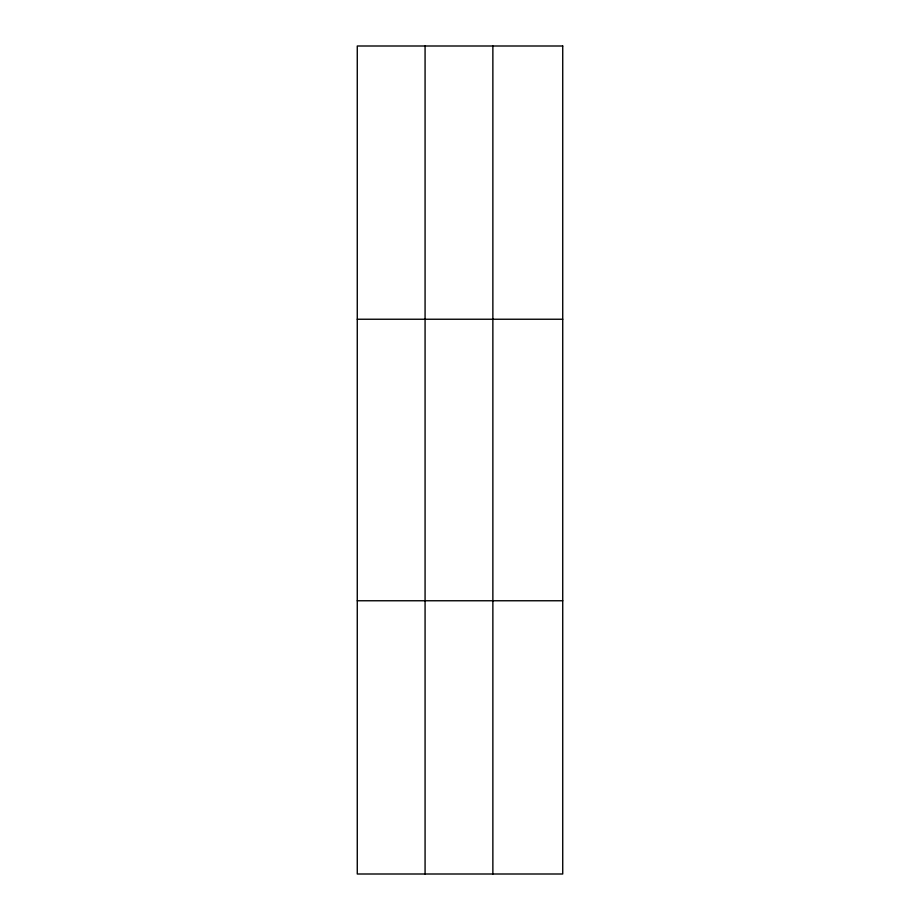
<?xml version="1.0" encoding="UTF-8"?>
<svg xmlns="http://www.w3.org/2000/svg" width="920" height="920" viewBox="0 0 920 920"><rect width="100%" height="100%" fill="white"/><g stroke="black" fill="none" stroke-linecap="round" stroke-linejoin="round"><path stroke-width="1.38" d="M425.074 46L425.074 874M492.867 46L492.867 874M357.27 319.24L562.729 319.24M357.27 600.76L562.729 600.76M562.729 46L562.729 874L357.27 874L357.27 46L562.729 46"/></g></svg>
